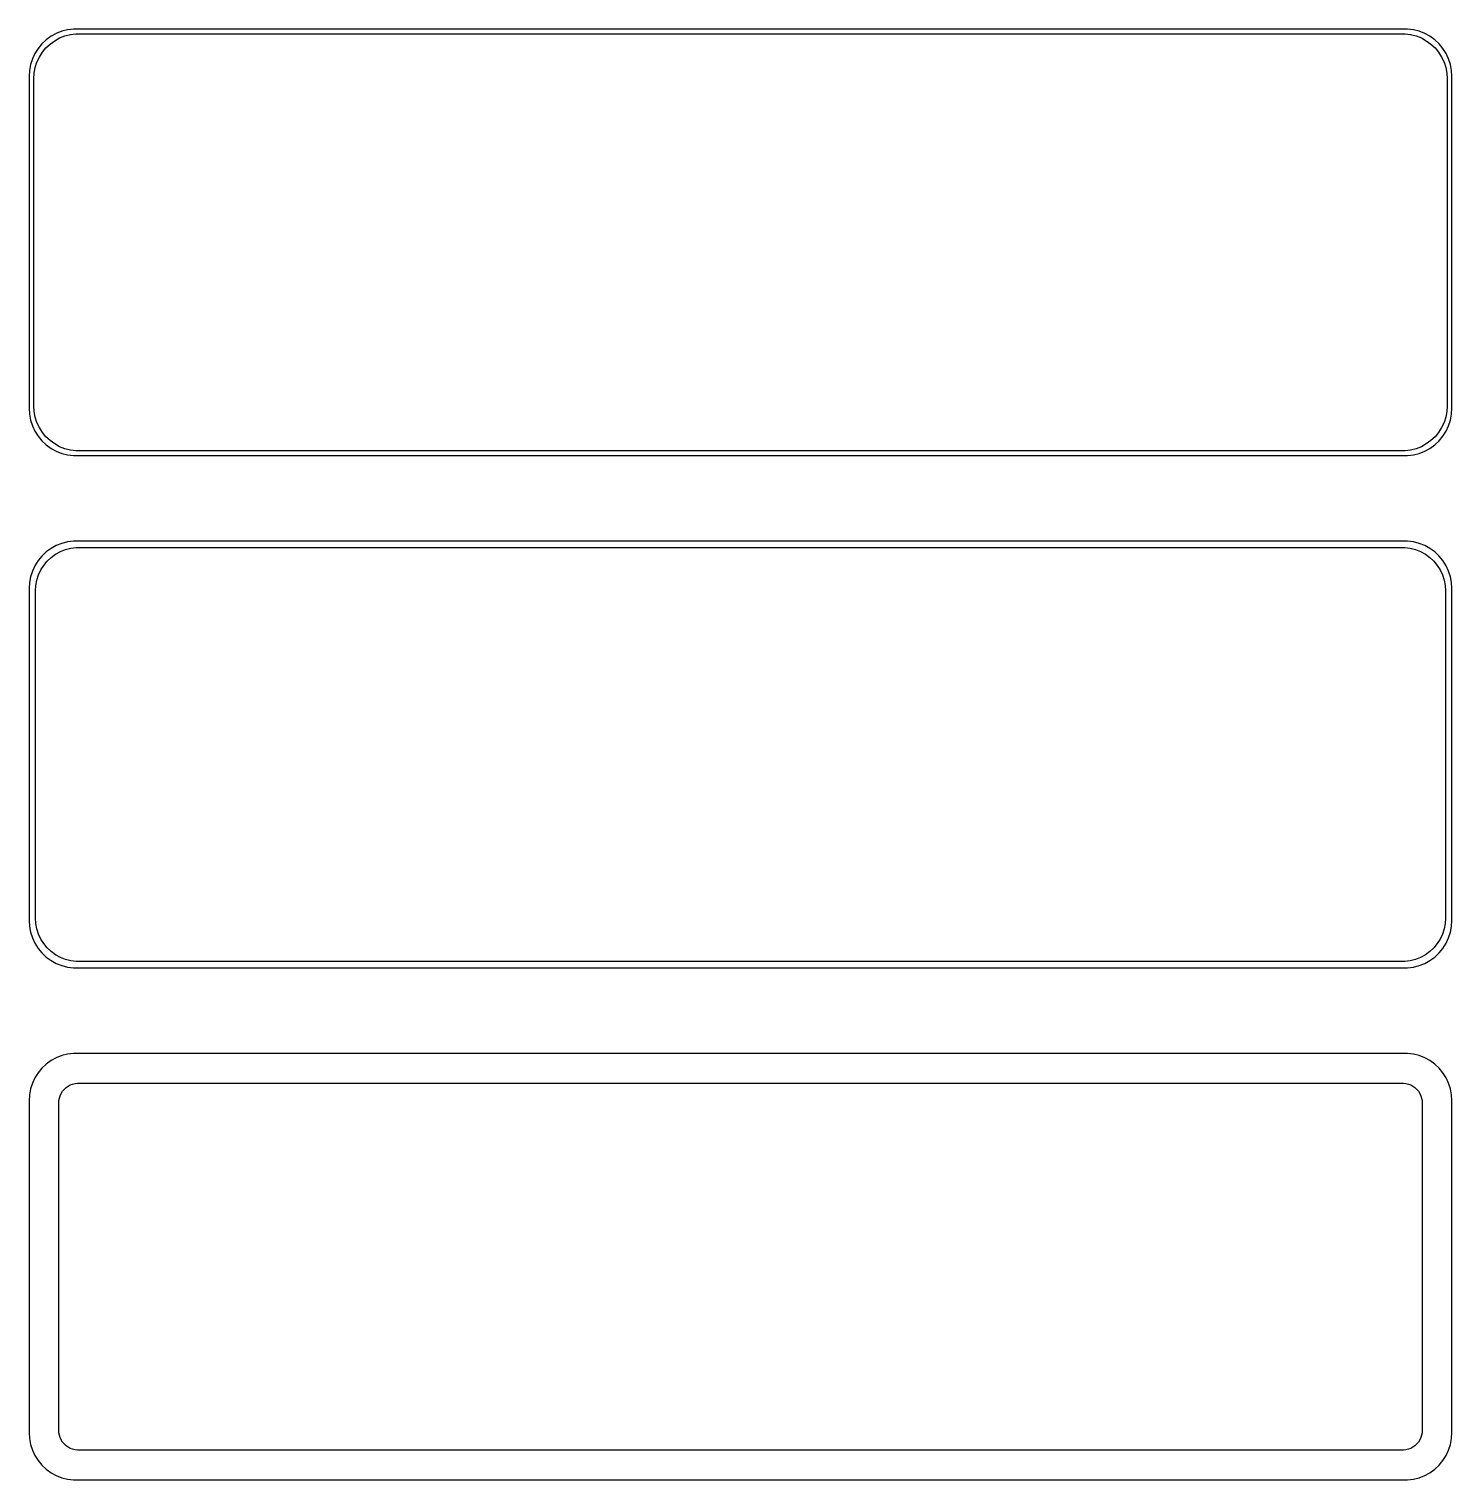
# Model space of a CAD drawing. Header units: metres. Extents: x -75 to 75, y 140 to 292.
import ezdxf

# ---------------------------------------------------------------- set-up
doc = ezdxf.new("R2010")
doc.units = ezdxf.units.M

msp = doc.modelspace()

# ---------------------------------------------------------------- linework, layer by layer
for p, q in [((-71.5451, 292.255), (-72.1289, 292.024)), ((-70.9369, 292.411), (-71.5451, 292.255)), ((-70.3139, 292.49), (-70.9369, 292.411)), ((70.3139, 292.49), (-70.3139, 292.49)), ((70.9369, 292.411), (70.3139, 292.49)), ((71.5451, 292.255), (70.9369, 292.411)), ((72.1289, 292.024), (71.5451, 292.255)), ((-73.6448, 290.923), (-74.0451, 290.439)), ((-73.1871, 291.353), (-73.6448, 290.923)), ((-73.2126, 290.502), (-72.7778, 290.91)), ((-72.6791, 291.722), (-73.1871, 291.353)), ((-72.7778, 290.91), (-72.2952, 291.261)), ((-72.1289, 292.024), (-72.6791, 291.722)), ((-72.2952, 291.261), (-71.7724, 291.548)), ((-71.7724, 291.548), (-71.2178, 291.768)), ((-71.2178, 291.768), (-70.6401, 291.916)), ((-70.6401, 291.916), (-70.0482, 291.991)), ((-70.0482, 291.991), (70.0482, 291.991)), ((70.0482, 291.991), (70.6401, 291.916)), ((70.6401, 291.916), (71.2178, 291.768)), ((71.2178, 291.768), (71.7724, 291.548)), ((71.7724, 291.548), (72.2952, 291.261)), ((72.6791, 291.722), (72.1289, 292.024)), ((72.2952, 291.261), (72.7778, 290.91)), ((73.1871, 291.353), (72.6791, 291.722)), ((72.7778, 290.91), (73.2126, 290.502)), ((73.6448, 290.923), (73.1871, 291.353)), ((74.0451, 290.439), (73.6448, 290.923)), ((-74.6489, 289.341), (-74.8429, 288.743)), ((-74.3815, 289.909), (-74.6489, 289.341)), ((-74.0451, 290.439), (-74.3815, 289.909)), ((-74.1664, 288.999), (-73.9125, 289.538)), ((-73.9125, 289.538), (-73.5928, 290.042)), ((-73.5928, 290.042), (-73.2126, 290.502)), ((73.2126, 290.502), (73.5928, 290.042)), ((73.5928, 290.042), (73.9125, 289.538)), ((73.9125, 289.538), (74.1664, 288.999)), ((74.3815, 289.909), (74.0451, 290.439)), ((74.6489, 289.341), (74.3815, 289.909)), ((74.8429, 288.743), (74.6489, 289.341)), ((-74.9606, 288.127), (-75, 287.5)), ((-74.8429, 288.743), (-74.9606, 288.127)), ((-74.5, 287.25), (-74.4625, 287.845)), ((-74.4625, 287.845), (-74.3508, 288.431)), ((-74.3508, 288.431), (-74.1664, 288.999)), ((74.1664, 288.999), (74.3508, 288.431)), ((74.3508, 288.431), (74.4625, 287.845)), ((74.4625, 287.845), (74.5, 287.25)), ((74.9606, 288.127), (74.8429, 288.743)), ((75, 287.5), (74.9606, 288.127)), ((-75, 287.5), (-75, 252.5)), ((-74.5, 252.75), (-74.5, 287.25)), ((74.5, 287.25), (74.5, 252.75)), ((75, 252.5), (75, 287.5)), ((-75, 252.5), (-74.9606, 251.873)), ((-74.4625, 252.155), (-74.5, 252.75)), ((74.5, 252.75), (74.4625, 252.155)), ((74.9606, 251.873), (75, 252.5)), ((-74.9606, 251.873), (-74.8429, 251.257)), ((-74.8429, 251.257), (-74.6489, 250.659)), ((-74.3508, 251.569), (-74.4625, 252.155)), ((-74.1664, 251.001), (-74.3508, 251.569)), ((-73.9125, 250.462), (-74.1664, 251.001)), ((74.1664, 251.001), (73.9125, 250.462)), ((74.3508, 251.569), (74.1664, 251.001)), ((74.4625, 252.155), (74.3508, 251.569)), ((74.6489, 250.659), (74.8429, 251.257)), ((74.8429, 251.257), (74.9606, 251.873)), ((-74.6489, 250.659), (-74.3815, 250.091)), ((-74.3815, 250.091), (-74.0451, 249.561)), ((-74.0451, 249.561), (-73.6448, 249.077)), ((-73.5928, 249.958), (-73.9125, 250.462)), ((-73.2126, 249.498), (-73.5928, 249.958)), ((-72.7778, 249.09), (-73.2126, 249.498)), ((73.2126, 249.498), (72.7778, 249.09)), ((73.5928, 249.958), (73.2126, 249.498)), ((73.9125, 250.462), (73.5928, 249.958)), ((73.6448, 249.077), (74.0451, 249.561)), ((74.0451, 249.561), (74.3815, 250.091)), ((74.3815, 250.091), (74.6489, 250.659)), ((-73.6448, 249.077), (-73.1871, 248.647)), ((-73.1871, 248.647), (-72.6791, 248.278)), ((-72.2952, 248.739), (-72.7778, 249.09)), ((-72.6791, 248.278), (-72.1289, 247.976)), ((-71.7724, 248.452), (-72.2952, 248.739)), ((-72.1289, 247.976), (-71.5451, 247.745)), ((-71.2178, 248.232), (-71.7724, 248.452)), ((-70.6401, 248.084), (-71.2178, 248.232)), ((-70.0482, 248.009), (-70.6401, 248.084)), ((70.0482, 248.009), (-70.0482, 248.009)), ((70.6401, 248.084), (70.0482, 248.009)), ((71.2178, 248.232), (70.6401, 248.084)), ((71.7724, 248.452), (71.2178, 248.232)), ((71.5451, 247.745), (72.1289, 247.976)), ((72.2952, 248.739), (71.7724, 248.452)), ((72.1289, 247.976), (72.6791, 248.278)), ((72.7778, 249.09), (72.2952, 248.739)), ((72.6791, 248.278), (73.1871, 248.647)), ((73.1871, 248.647), (73.6448, 249.077)), ((-71.5451, 247.745), (-70.9369, 247.589)), ((-70.9369, 247.589), (-70.3139, 247.51)), ((-70.3139, 247.51), (70.3139, 247.51)), ((70.3139, 247.51), (70.9369, 247.589)), ((70.9369, 247.589), (71.5451, 247.745)), ((-73.1871, 237.353), (-73.6448, 236.923)), ((-72.6791, 237.722), (-73.1871, 237.353)), ((-72.1289, 238.024), (-72.6791, 237.722)), ((-72.2032, 237.116), (-71.6994, 237.393)), ((-71.5451, 238.255), (-72.1289, 238.024)), ((-71.6994, 237.393), (-71.1648, 237.604)), ((-70.9369, 238.411), (-71.5451, 238.255)), ((-71.1648, 237.604), (-70.6079, 237.747)), ((-70.3139, 238.49), (-70.9369, 238.411)), ((-70.6079, 237.747), (-70.0375, 237.819)), ((70.3139, 238.49), (-70.3139, 238.49)), ((-70.0375, 237.819), (70.0375, 237.819)), ((70.0375, 237.819), (70.6079, 237.747)), ((70.9369, 238.411), (70.3139, 238.49)), ((70.6079, 237.747), (71.1648, 237.604)), ((71.5451, 238.255), (70.9369, 238.411)), ((71.1648, 237.604), (71.6994, 237.393)), ((72.1289, 238.024), (71.5451, 238.255)), ((71.6994, 237.393), (72.2032, 237.116)), ((72.6791, 237.722), (72.1289, 238.024)), ((73.1871, 237.353), (72.6791, 237.722)), ((73.6448, 236.923), (73.1871, 237.353)), ((-74.3815, 235.909), (-74.6489, 235.341)), ((-74.0451, 236.439), (-74.3815, 235.909)), ((-73.6448, 236.923), (-74.0451, 236.439)), ((-73.7621, 235.456), (-73.454, 235.941)), ((-73.454, 235.941), (-73.0875, 236.384)), ((-73.0875, 236.384), (-72.6684, 236.778)), ((-72.6684, 236.778), (-72.2032, 237.116)), ((72.2032, 237.116), (72.6684, 236.778)), ((72.6684, 236.778), (73.0875, 236.384)), ((73.0875, 236.384), (73.454, 235.941)), ((73.454, 235.941), (73.7621, 235.456)), ((74.0451, 236.439), (73.6448, 236.923)), ((74.3815, 235.909), (74.0451, 236.439)), ((74.6489, 235.341), (74.3815, 235.909)), ((-74.9606, 234.127), (-75, 233.5)), ((-74.8429, 234.743), (-74.9606, 234.127)), ((-74.6489, 235.341), (-74.8429, 234.743)), ((-74.2923, 233.824), (-74.1846, 234.389)), ((-74.1846, 234.389), (-74.0069, 234.935)), ((-74.0069, 234.935), (-73.7621, 235.456)), ((73.7621, 235.456), (74.0069, 234.935)), ((74.0069, 234.935), (74.1846, 234.389)), ((74.1846, 234.389), (74.2923, 233.824)), ((74.8429, 234.743), (74.6489, 235.341)), ((74.9606, 234.127), (74.8429, 234.743)), ((75, 233.5), (74.9606, 234.127)), ((-75, 233.5), (-75, 198.5)), ((-74.3284, 233.25), (-74.2923, 233.824)), ((-74.3284, 198.75), (-74.3284, 233.25)), ((74.2923, 233.824), (74.3284, 233.25)), ((74.3284, 233.25), (74.3284, 198.75)), ((75, 198.5), (75, 233.5)), ((-75, 198.5), (-74.9606, 197.873)), ((-74.9606, 197.873), (-74.8429, 197.257)), ((-74.2923, 198.176), (-74.3284, 198.75)), ((-74.1846, 197.611), (-74.2923, 198.176)), ((-74.0069, 197.065), (-74.1846, 197.611)), ((74.1846, 197.611), (74.0069, 197.065)), ((74.2923, 198.176), (74.1846, 197.611)), ((74.3284, 198.75), (74.2923, 198.176)), ((74.8429, 197.257), (74.9606, 197.873)), ((74.9606, 197.873), (75, 198.5)), ((-74.8429, 197.257), (-74.6489, 196.659)), ((-74.6489, 196.659), (-74.3815, 196.091)), ((-74.3815, 196.091), (-74.0451, 195.561)), ((-73.7621, 196.544), (-74.0069, 197.065)), ((-73.454, 196.059), (-73.7621, 196.544)), ((-73.0875, 195.616), (-73.454, 196.059)), ((73.454, 196.059), (73.0875, 195.616)), ((73.7621, 196.544), (73.454, 196.059)), ((74.0069, 197.065), (73.7621, 196.544)), ((74.0451, 195.561), (74.3815, 196.091)), ((74.3815, 196.091), (74.6489, 196.659)), ((74.6489, 196.659), (74.8429, 197.257)), ((-74.0451, 195.561), (-73.6448, 195.077)), ((-73.6448, 195.077), (-73.1871, 194.647)), ((-73.1871, 194.647), (-72.6791, 194.278)), ((-72.6684, 195.222), (-73.0875, 195.616)), ((-72.2032, 194.884), (-72.6684, 195.222)), ((-71.6994, 194.607), (-72.2032, 194.884)), ((-71.1648, 194.396), (-71.6994, 194.607)), ((-70.6079, 194.253), (-71.1648, 194.396)), ((71.1648, 194.396), (70.6079, 194.253)), ((71.6994, 194.607), (71.1648, 194.396)), ((72.2032, 194.884), (71.6994, 194.607)), ((72.6684, 195.222), (72.2032, 194.884)), ((73.0875, 195.616), (72.6684, 195.222)), ((72.6791, 194.278), (73.1871, 194.647)), ((73.1871, 194.647), (73.6448, 195.077)), ((73.6448, 195.077), (74.0451, 195.561)), ((-72.6791, 194.278), (-72.1289, 193.976)), ((-72.1289, 193.976), (-71.5451, 193.745)), ((-71.5451, 193.745), (-70.9369, 193.589)), ((-70.9369, 193.589), (-70.3139, 193.51)), ((-70.0375, 194.181), (-70.6079, 194.253)), ((-70.3139, 193.51), (70.3139, 193.51)), ((70.0375, 194.181), (-70.0375, 194.181)), ((70.6079, 194.253), (70.0375, 194.181)), ((70.3139, 193.51), (70.9369, 193.589)), ((70.9369, 193.589), (71.5451, 193.745)), ((71.5451, 193.745), (72.1289, 193.976)), ((72.1289, 193.976), (72.6791, 194.278)), ((-72.6791, 183.722), (-73.1871, 183.353)), ((-72.1289, 184.024), (-72.6791, 183.722)), ((-71.5451, 184.255), (-72.1289, 184.024)), ((-70.9369, 184.411), (-71.5451, 184.255)), ((-70.3139, 184.49), (-70.9369, 184.411)), ((70.3139, 184.49), (-70.3139, 184.49)), ((70.9369, 184.411), (70.3139, 184.49)), ((71.5451, 184.255), (70.9369, 184.411)), ((72.1289, 184.024), (71.5451, 184.255)), ((72.6791, 183.722), (72.1289, 184.024)), ((73.1871, 183.353), (72.6791, 183.722)), ((-74.0451, 182.439), (-74.3815, 181.909)), ((-73.6448, 182.923), (-74.0451, 182.439)), ((-73.1871, 183.353), (-73.6448, 182.923)), ((73.6448, 182.923), (73.1871, 183.353)), ((74.0451, 182.439), (73.6448, 182.923)), ((74.3815, 181.909), (74.0451, 182.439)), ((-74.8429, 180.743), (-74.9606, 180.127)), ((-74.6489, 181.341), (-74.8429, 180.743)), ((-74.3815, 181.909), (-74.6489, 181.341)), ((-71.4567, 180.49), (-71.2879, 180.694)), ((-71.2879, 180.694), (-71.0947, 180.875)), ((-71.0947, 180.875), (-70.8804, 181.031)), ((-70.8804, 181.031), (-70.6482, 181.159)), ((-70.6482, 181.159), (-70.4019, 181.256)), ((-70.4019, 181.256), (-70.1453, 181.322)), ((-70.1453, 181.322), (-69.8825, 181.355)), ((-69.8825, 181.355), (69.8825, 181.355)), ((69.8825, 181.355), (70.1453, 181.322)), ((70.1453, 181.322), (70.4019, 181.256)), ((70.4019, 181.256), (70.6482, 181.159)), ((70.6482, 181.159), (70.8804, 181.031)), ((70.8804, 181.031), (71.0947, 180.875)), ((71.0947, 180.875), (71.2879, 180.694)), ((71.2879, 180.694), (71.4567, 180.49)), ((74.6489, 181.341), (74.3815, 181.909)), ((74.8429, 180.743), (74.6489, 181.341)), ((74.9606, 180.127), (74.8429, 180.743)), ((-74.9606, 180.127), (-75, 179.5)), ((-75, 179.5), (-75, 144.5)), ((-71.8596, 179.25), (-71.843, 179.514)), ((-71.8596, 144.75), (-71.8596, 179.25)), ((-71.843, 179.514), (-71.7934, 179.775)), ((-71.7934, 179.775), (-71.7115, 180.027)), ((-71.7115, 180.027), (-71.5987, 180.266)), ((-71.5987, 180.266), (-71.4567, 180.49)), ((71.4567, 180.49), (71.5987, 180.266)), ((71.5987, 180.266), (71.7115, 180.027)), ((71.7115, 180.027), (71.7934, 179.775)), ((71.7934, 179.775), (71.843, 179.514)), ((71.843, 179.514), (71.8596, 179.25)), ((71.8596, 179.25), (71.8596, 144.75)), ((75, 179.5), (74.9606, 180.127)), ((75, 144.5), (75, 179.5)), ((-75, 144.5), (-74.9606, 143.873)), ((-74.9606, 143.873), (-74.8429, 143.257)), ((-71.843, 144.486), (-71.8596, 144.75)), ((-71.7934, 144.225), (-71.843, 144.486)), ((-71.7115, 143.973), (-71.7934, 144.225)), ((-71.5987, 143.734), (-71.7115, 143.973)), ((71.7115, 143.973), (71.5987, 143.734)), ((71.7934, 144.225), (71.7115, 143.973)), ((71.843, 144.486), (71.7934, 144.225)), ((71.8596, 144.75), (71.843, 144.486)), ((74.8429, 143.257), (74.9606, 143.873)), ((74.9606, 143.873), (75, 144.5)), ((-74.8429, 143.257), (-74.6489, 142.659)), ((-74.6489, 142.659), (-74.3815, 142.091)), ((-71.4567, 143.51), (-71.5987, 143.734)), ((-71.2879, 143.306), (-71.4567, 143.51)), ((-71.0947, 143.125), (-71.2879, 143.306)), ((-70.8804, 142.969), (-71.0947, 143.125)), ((-70.6482, 142.841), (-70.8804, 142.969)), ((-70.4019, 142.744), (-70.6482, 142.841)), ((-70.1453, 142.678), (-70.4019, 142.744)), ((-69.8825, 142.645), (-70.1453, 142.678)), ((69.8825, 142.645), (-69.8825, 142.645)), ((70.1453, 142.678), (69.8825, 142.645)), ((70.4019, 142.744), (70.1453, 142.678)), ((70.6482, 142.841), (70.4019, 142.744)), ((70.8804, 142.969), (70.6482, 142.841)), ((71.0947, 143.125), (70.8804, 142.969)), ((71.2879, 143.306), (71.0947, 143.125)), ((71.4567, 143.51), (71.2879, 143.306)), ((71.5987, 143.734), (71.4567, 143.51)), ((74.3815, 142.091), (74.6489, 142.659)), ((74.6489, 142.659), (74.8429, 143.257)), ((-74.3815, 142.091), (-74.0451, 141.561)), ((-74.0451, 141.561), (-73.6448, 141.077)), ((-73.6448, 141.077), (-73.1871, 140.647)), ((73.1871, 140.647), (73.6448, 141.077)), ((73.6448, 141.077), (74.0451, 141.561)), ((74.0451, 141.561), (74.3815, 142.091)), ((-73.1871, 140.647), (-72.6791, 140.278)), ((-72.6791, 140.278), (-72.1289, 139.976)), ((-72.1289, 139.976), (-71.5451, 139.745)), ((-71.5451, 139.745), (-70.9369, 139.589)), ((-70.9369, 139.589), (-70.3139, 139.51)), ((-70.3139, 139.51), (70.3139, 139.51)), ((70.3139, 139.51), (70.9369, 139.589)), ((70.9369, 139.589), (71.5451, 139.745)), ((71.5451, 139.745), (72.1289, 139.976)), ((72.1289, 139.976), (72.6791, 140.278)), ((72.6791, 140.278), (73.1871, 140.647))]:
    msp.add_line(p, q)

doc.saveas('drawing.dxf')
